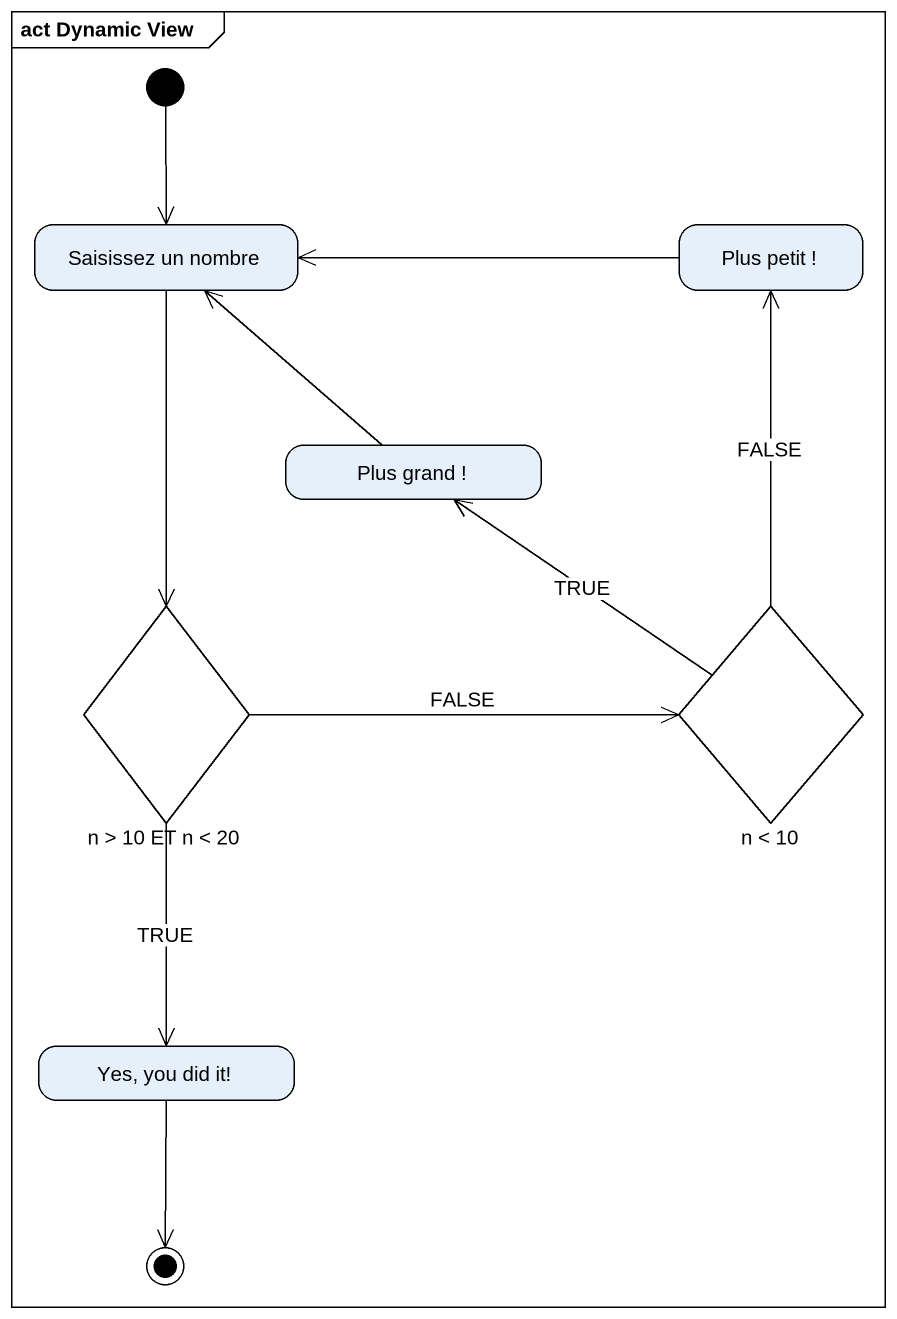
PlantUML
@startuml
mainframe act Dynamic View
hide empty description
state "Saisissez un nombre" as Saisissez_un_nombre
state "Plus petit !" as Plus_petit
state "Plus grand !" as Plus_grand
state "n > 10 ET n < 20" as n_10_ET_n_20 <<choice>>
state "n < 10" as n_10 <<choice>>
state "Yes, you did it!" as Yes_you_did_it
[*] --> Saisissez_un_nombre
Saisissez_un_nombre --> n_10_ET_n_20
Plus_petit -left-> Saisissez_un_nombre
Plus_grand -up-> Saisissez_un_nombre
n_10_ET_n_20 -right-> n_10 : FALSE
n_10_ET_n_20 --> Yes_you_did_it : TRUE
n_10 -up-> Plus_petit : FALSE
n_10 -up-> Plus_grand : TRUE
Yes_you_did_it --> [*]
@enduml
